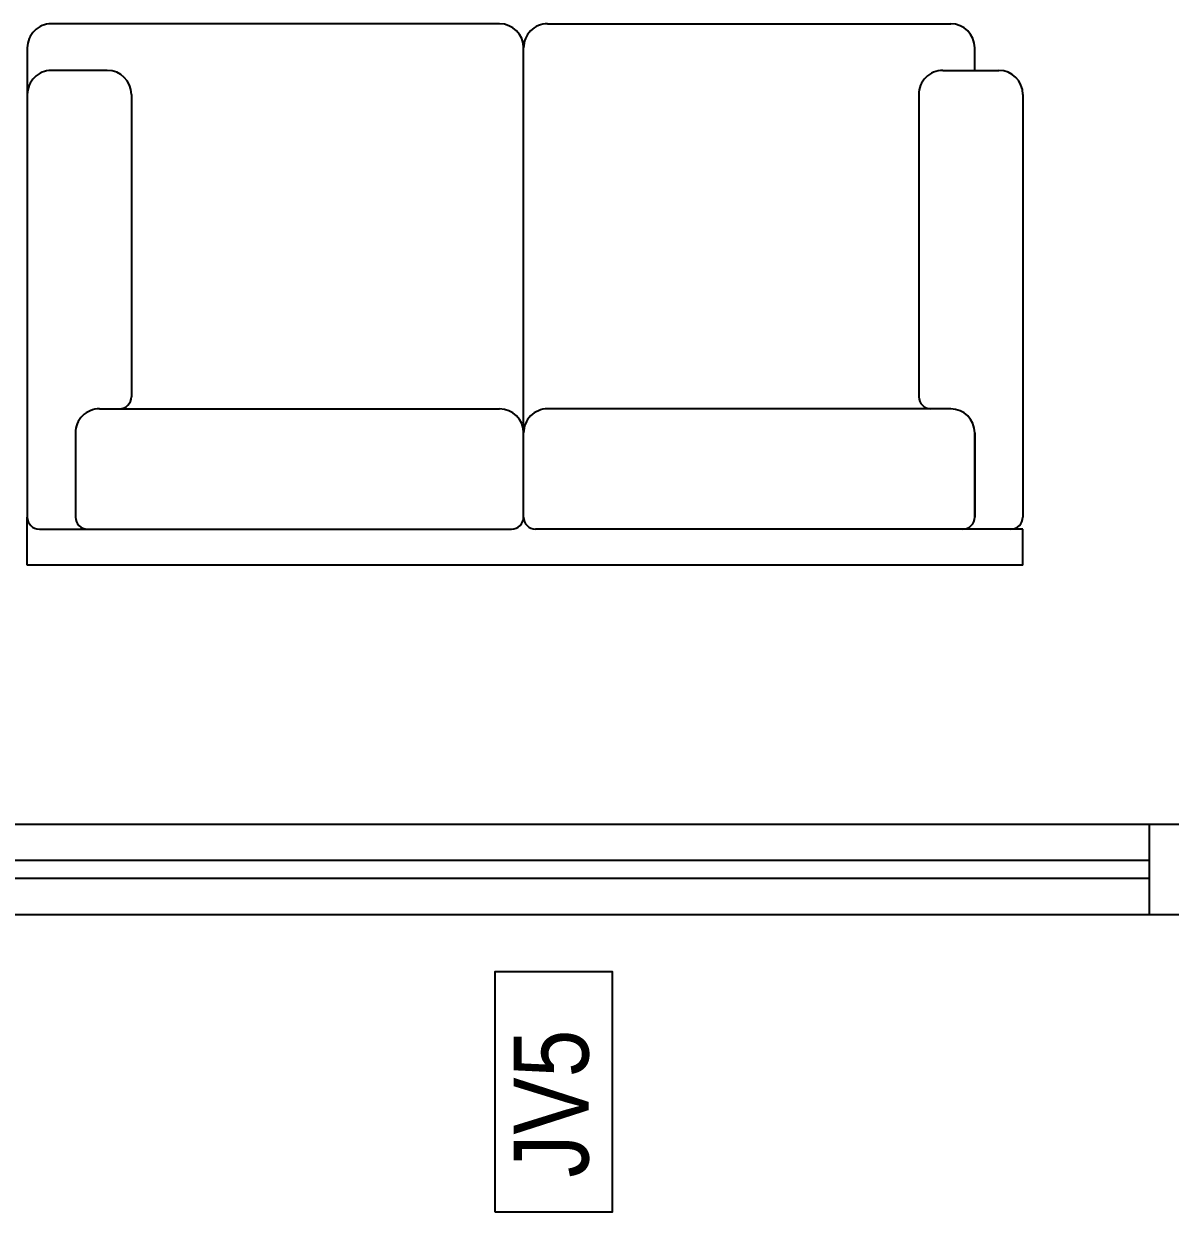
# Model space of a CAD drawing. Header units: millimetres. Extents: x 3923 to 4007, y 744 to 982.
# Drawn here: x 3970.981 to 3974.793, y 939.645 to 943.595 of the extents above; entities that cross this region are included whole.
import ezdxf
from ezdxf.enums import TextEntityAlignment as Align

# ---------------------------------------------------------------- set-up
doc = ezdxf.new("R2010")
doc.units = ezdxf.units.MM
doc.header["$LTSCALE"] = 20
doc.linetypes.add('CONTINU', pattern=[0])
doc.layers.add('HIDROSSANITÁRIO', color=8, linetype='Continuous')
doc.styles.add('F2', font='ARIALN.TTF')

# ---------------------------------------------------------------- blocks, each defined once
blk = doc.blocks.new('A$C7AFB675E')
at = {"color": 8}
for p, q in [((3.5035, 3.7432), (3.5035, 3.6832)), ((3.5035, 3.7432), (5.1585, 3.7432)), ((5.1585, 3.7432), (5.1585, 3.6632)), ((3.5035, 3.6832), (3.5635, 3.6832)), ((3.5235, 3.6832), (3.6035, 3.6832)), ((3.6035, 3.6832), (4.3135, 3.6832)), ((5.0585, 3.6832), (4.3535, 3.6832)), ((5.1385, 3.6832), (5.0585, 3.6832)), ((3.5035, 2.9606), (3.5035, 3.6632)), ((3.5835, 3.5232), (3.5835, 3.6632)), ((3.5835, 3.6632), (3.5835, 3.5232)), ((4.3335, 3.6632), (4.3335, 3.5232)), ((4.3335, 3.6632), (4.3335, 3.5232)), ((5.0785, 3.5232), (5.0785, 3.6632)), ((5.1585, 2.8832), (5.1585, 3.6632)), ((4.3335, 3.5232), (4.3335, 2.8832)), ((4.3335, 3.5232), (4.3335, 2.8832)), ((3.6235, 3.4832), (4.2935, 3.4832)), ((5.0385, 3.4832), (4.3735, 3.4832)), ((3.6765, 2.9606), (3.6765, 3.4632)), ((4.9855, 2.9606), (4.9855, 3.4632)), ((3.6365, 2.9206), (3.5435, 2.9206)), ((3.5835, 2.9206), (3.5835, 2.8832)), ((3.5835, 2.9206), (3.5835, 2.8832)), ((5.0255, 2.9206), (5.1185, 2.9206)), ((4.2935, 2.8432), (3.6235, 2.8432)), ((4.3735, 2.8432), (4.9185, 2.8432)), ((4.9185, 2.8432), (5.1185, 2.8432))]:
    blk.add_line(p, q, dxfattribs=at)
for centre, radius, start, end in [((3.5235, 3.6632), 0.02, 90, 180), ((3.6035, 3.6632), 0.02, 90, 180), ((3.6035, 3.6632), 0.02, 90, 180), ((4.3135, 3.6632), 0.02, 0, 90), ((4.3535, 3.6632), 0.02, 90, 180), ((5.0585, 3.6632), 0.02, 0, 90), ((5.1385, 3.6632), 0.02, 0, 90), ((3.6235, 3.5232), 0.04, 180, 270), ((3.6235, 3.5232), 0.04, 180, 270), ((4.2935, 3.5232), 0.04, 270, 0), ((4.3735, 3.5232), 0.04, 180, 270), ((5.0385, 3.5232), 0.04, 270, 0), ((3.6565, 3.4632), 0.02, 0, 90), ((5.0055, 3.4632), 0.02, 90, 180), ((3.5435, 2.9606), 0.04, 180, 270), ((3.6365, 2.9606), 0.04, 270, 0), ((5.0255, 2.9606), 0.04, 180, 270), ((5.1185, 2.9606), 0.04, 270, 0), ((3.6235, 2.8832), 0.04, 180, 270), ((4.2935, 2.8832), 0.04, 270, 0), ((4.3735, 2.8832), 0.04, 180, 270), ((5.1185, 2.8832), 0.04, 270, 0)]:
    blk.add_arc(centre, radius, start, end, dxfattribs=at)

msp = doc.modelspace()

# ---------------------------------------------------------------- linework, layer by layer
at = {"layer": 'HIDROSSANITÁRIO', "color": 8, "linetype": 'Continuous'}
for p, q in [((3974.7229, 940.9338), (3970.8229, 940.9338)), ((3976.4161, 940.9338), (3974.7229, 940.9338)), ((3974.7229, 940.9338), (3974.7229, 940.6338)), ((3974.7229, 940.8138), (3970.8229, 940.8138)), ((3974.7229, 940.7538), (3970.8229, 940.7538)), ((3974.7229, 940.6338), (3970.8229, 940.6338)), ((3976.7161, 940.6338), (3974.7229, 940.6338))]:
    msp.add_line(p, q, dxfattribs=at)
at = {"layer": 'HIDROSSANITÁRIO', "color": 8, "elevation": 3.6592}
msp.add_lwpolyline([(3972.548, 939.6447), (3972.548, 940.4453), (3972.9373, 940.4453), (3972.9373, 939.6447)], close=True, dxfattribs=at)

# ---------------------------------------------------------------- block references
at = {"layer": 'HIDROSSANITÁRIO', "color": 8, "linetype": 'CONTINU', "xscale": 2, "yscale": 2, "zscale": 2, "rotation": 180}
msp.add_blockref('A$C7AFB675E', (3981.3097, 949.2817), dxfattribs=at)

# ---------------------------------------------------------------- texts
at = {"layer": 'HIDROSSANITÁRIO', "color": 8, "linetype": 'Continuous', "style": 'F2'}
msp.add_text('JV5', height=0.24921, rotation=90, dxfattribs=at).set_placement((3972.6095, 939.7598, 3.6592), align=Align.TOP_LEFT)

doc.saveas('drawing.dxf')
